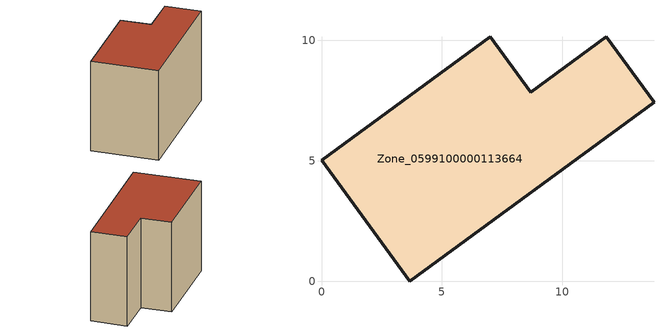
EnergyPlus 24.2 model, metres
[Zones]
Zone_0599100000113664
 floor ground (C_G): 3.67,0 0,5.03 7.01,10.15 8.69,7.85 11.83,10.15 13.81,7.43 z0
 wall outside (C_F): 13.81,7.43 11.83,10.15 8.69,7.85 7.01,10.15 0,5.03 3.67,0 13.81,7.43 z0:8.64
 roof outside (C_R): 0,5.03 3.67,0 13.81,7.43 11.83,10.15 8.69,7.85 7.01,10.15 z8.64
[BUILDING]
Pand.0599100000113664: North Axis=0; Terrain=City; Loads Convergence Tolerance Value=0.04; Temperature Convergence Tolerance Value=0.4; Solar Distribution=FullExterior; Maximum Number of Warmup Days=25; Minimum Number of Warmup Days=1
[Site:Location]
Rotterdam.The.Hague.AP_ZH_NLD Design_Conditions: Latitude=51.96; Longitude=4.45; Time Zone=1; Elevation=-4.5
[SITE:GROUNDTEMPERATURE:BUILDINGSURFACE]
18, 18, 18, 18, 18, 18, 18, 18, 18, 18, 18, 18
[MATERIAL] Thermal Absorptance=0.9; Solar Absorptance=0.7; Visible Absorptance=0.7
Name | Roughness | Thickness | Conductivity | Density | Specific Heat
G.TC.1975-1991 | MediumSmooth | 0.15 | 0.288461 | 540 | 1210
F.TC.1975-1991 | Rough | 0.3 | 0.230769 | 1920 | 840
R.TC.1975-1991 | MediumRough | 0.2 | 0.153846 | 1500 | 1000
[CONSTRUCTION]
C_G: G.TC.1975-1991
C_F: F.TC.1975-1991
C_R: R.TC.1975-1991
[ZONE]
Zone_0599100000113664: Type=1; Multiplier=1; Ceiling Height=Autocalculate; Volume=Autocalculate; Floor Area=autocalculate; Part of Total Floor Area=Yes
[ZONEINFILTRATION:DESIGNFLOWRATE]
Infil_Zone_0599100000113664: Zone or ZoneList or Space or SpaceList=Zone_0599100000113664; Schedule=AlwaysOn; Design Flow Rate Calculation Method=Flow/Area; Flow Rate per Floor Area=0.003; Constant Term Coefficient=1; Temperature Term Coefficient=0; Velocity Term Coefficient=0; Velocity Squared Term Coefficient=0
[HVACTEMPLATE:ZONE:IDEALLOADSAIRSYSTEM]
Zone_0599100000113664: Maximum Heating Supply Air Temperature=50; Minimum Cooling Supply Air Temperature=13; Maximum Heating Supply Air Humidity Ratio=0.0156; Minimum Cooling Supply Air Humidity Ratio=0.0077; Heating Limit=NoLimit; Cooling Limit=NoLimit; Dehumidification Control Type=ConstantSensibleHeatRatio; Cooling Sensible Heat Ratio=0.7; Dehumidification Setpoint=60; Humidification Control Type=None; Humidification Setpoint=30; Outdoor Air Method=None; Outdoor Air Flow Rate per Person=0.00944; Outdoor Air Flow Rate per Zone Floor Area=0; Outdoor Air Flow Rate per Zone=0; Demand Controlled Ventilation Type=None; Outdoor Air Economizer Type=NoEconomizer; Heat Recovery Type=None; Sensible Heat Recovery Effectiveness=0.7; Latent Heat Recovery Effectiveness=0.65
[ZONECONTROL:THERMOSTAT]
ThermostatControl_Zone_0599100000113664: Zone or ZoneList=Zone_0599100000113664; Control Type Schedule=DualSetpointControlType; Control 1=Thermostat_Zone_0599100000113664; Temperature Difference Between Cutout And Setpoint=0
[THERMOSTATSETPOINT:DUALSETPOINT]
Thermostat_Zone_0599100000113664: Heating Setpoint Temperature Schedule=HeatingSetpoint_Zone_0599100000113664; Cooling Setpoint Temperature Schedule=CoolingSetpoint_Zone_0599100000113664
[SCHEDULE:COMPACT]
HeatingSetpoint_Zone_0599100000113664: Through: 12/31, For: AllDays, Until: 24:00, 21
CoolingSetpoint_Zone_0599100000113664: Through: 12/31, For: AllDays, Until: 24:00, 24
DualSetpointControlType: Through: 12/31, For: AllDays, Until: 24:00, 4
AlwaysOn: Through: 12/31, For: AllDays, Until: 24:00, 1
